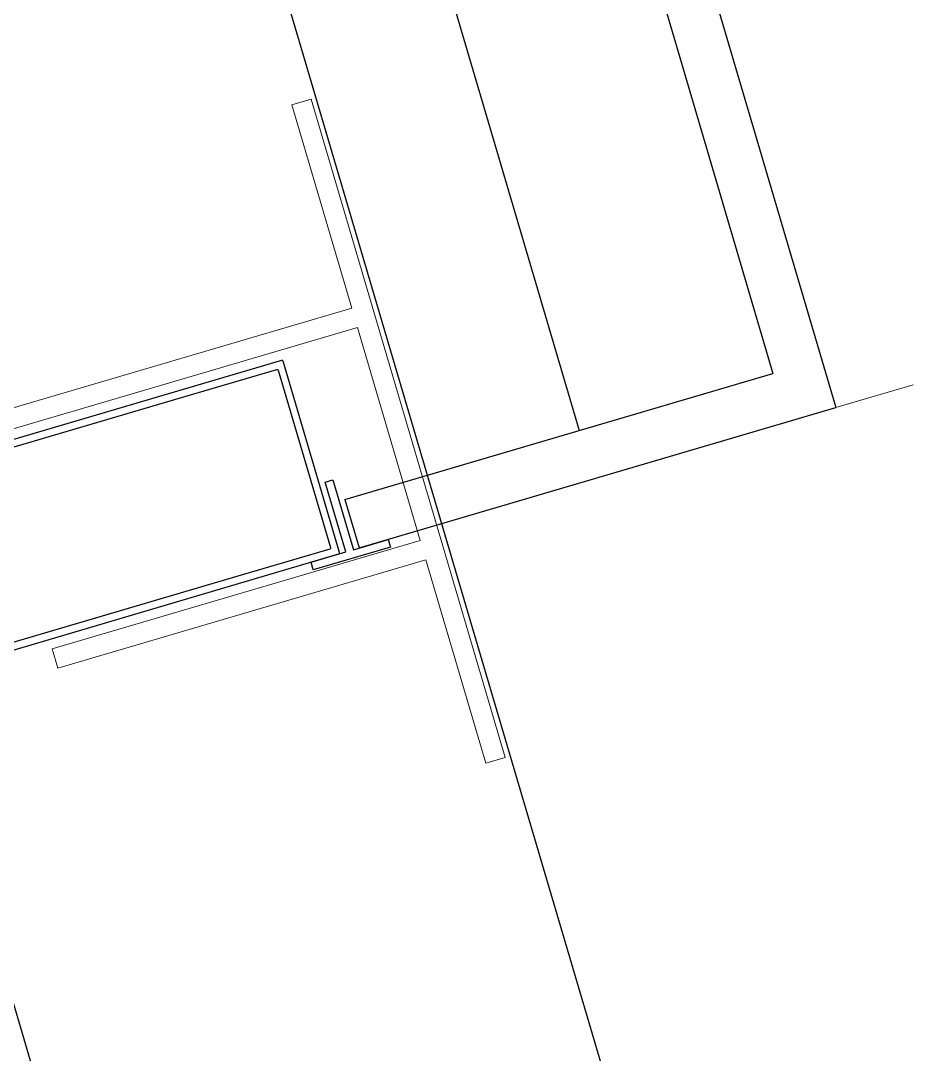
# Model space of a CAD drawing. Header units: millimetres. Extents: x 62878 to 70819, y -67946 to -61850.
# Drawn here: x 63461.48 to 63483.51, y -64838.8 to -64813.2 of the extents above; entities that cross this region are included whole.
import ezdxf

# ---------------------------------------------------------------- set-up
doc = ezdxf.new("R2010")
doc.units = ezdxf.units.MM
for name, color, linetype, lineweight in [('Dog_dos_yeni', 63, 'Continuous', 5), ('DOGRAMA', 171, 'Continuous', 0), ('DUV.ALÇ.-yeni', 20, 'Continuous', 25), ('GOR-2', 152, 'Continuous', 20)]:
    doc.layers.add(name, color=color, linetype=linetype, lineweight=lineweight)
doc.layers.add('profil-yeni', color=13, linetype='Continuous')

msp = doc.modelspace()

# ---------------------------------------------------------------- linework, layer by layer
msp.add_lwpolyline([(68896.021, -63031.435), (69030.259, -63071.184), (69185.279, -62547.653), (68892.999, -62461.107, 1.044368), (68063.198, -62298.73, 0.204375), (63106.96, -62494.783, 0.353953), (62932.94, -62997.825), (63753.185, -65779.598), (64154.954, -67142.153), (65336.723, -66792.622), (65336.7, -66829.112), (65270.535, -66829.071, 0.626789), (65270.199, -67369.071), (65531.845, -67369.234, 0.926242), (66130.088, -67369.606), (66391.733, -67369.769, 0.626743), (66392.069, -66829.769), (66326.147, -66829.728), (66326.17, -66793.238), (67506.156, -67144.128), (68467.025, -63899.086), (68625.204, -63946.037), (68896.024, -63031.423)], format="xyb")
at = {"layer": 'Dog_dos_yeni'}
msp.add_lwpolyline([(63473.48, -64831.451), (63468.672, -64815.145), (63468.193, -64815.286), (63469.677, -64820.322), (63460.565, -64823.009), (63460.707, -64823.488), (63469.819, -64820.802), (63471.374, -64826.077), (63462.262, -64828.764), (63462.403, -64829.243), (63471.516, -64826.557), (63473, -64831.592), (63473.48, -64831.451)], close=True, dxfattribs=at)
at = {"layer": 'DOGRAMA', "lineweight": -2}
msp.add_line((63483.434, -64912.602), (63459.405, -64831.097), dxfattribs=at)
msp.add_lwpolyline([(63106.96, -62494.783, 0.354372), (62933.156, -62998.559), (63684.776, -65547.597)], format="xyb", dxfattribs=at)
at = {"layer": 'DOGRAMA', "lineweight": -2, "ltscale": 0.5}
msp.add_lwpolyline([(63459.247, -64829.392), (63469.356, -64826.411, 0.414214), (63469.377, -64826.374), (63467.98, -64821.636, 0.414214), (63467.942, -64821.615), (63457.833, -64824.596, 0.414214)], format="xyb", dxfattribs=at)
msp.add_lwpolyline([(63465.691, -64822.467), (63466.027, -64822.368), (63467.821, -64821.839, -0.414214), (63467.858, -64821.859), (63469.153, -64826.252, -0.414214), (63469.133, -64826.29), (63467.339, -64826.818), (63467.003, -64826.917), (63459.771, -64829.05, -0.414214), (63459.734, -64829.029), (63458.439, -64824.636, -0.414214), (63458.459, -64824.599)], format="xyb", close=True, dxfattribs=at)
at = {"layer": 'DUV.ALÇ.-yeni', "ltscale": 5}
for p, q in [((63466.341, -64775.25), (63480.107, -64821.938)), ((63461.545, -64776.664), (63475.311, -64823.352)), ((63469.307, -64780.891), (63481.66, -64822.784)), ((63469.511, -64825.062), (63480.107, -64821.938)), ((63469.865, -64826.261), (63481.66, -64822.784)), ((63469.511, -64825.062), (63469.865, -64826.261))]:
    msp.add_line(p, q, dxfattribs=at)
at = {"layer": 'GOR-2'}
msp.add_line((63483.578, -64822.218), (63481.66, -64822.784), dxfattribs=at)
at = {"layer": 'profil-yeni'}
msp.add_lwpolyline([(63469.02, -64824.634), (63469.212, -64824.577), (63469.721, -64826.304), (63470.584, -64826.049), (63470.641, -64826.241), (63468.722, -64826.807), (63468.677, -64826.612), (63469.529, -64826.36), (63469.02, -64824.634)], dxfattribs=at)

doc.saveas('drawing.dxf')
